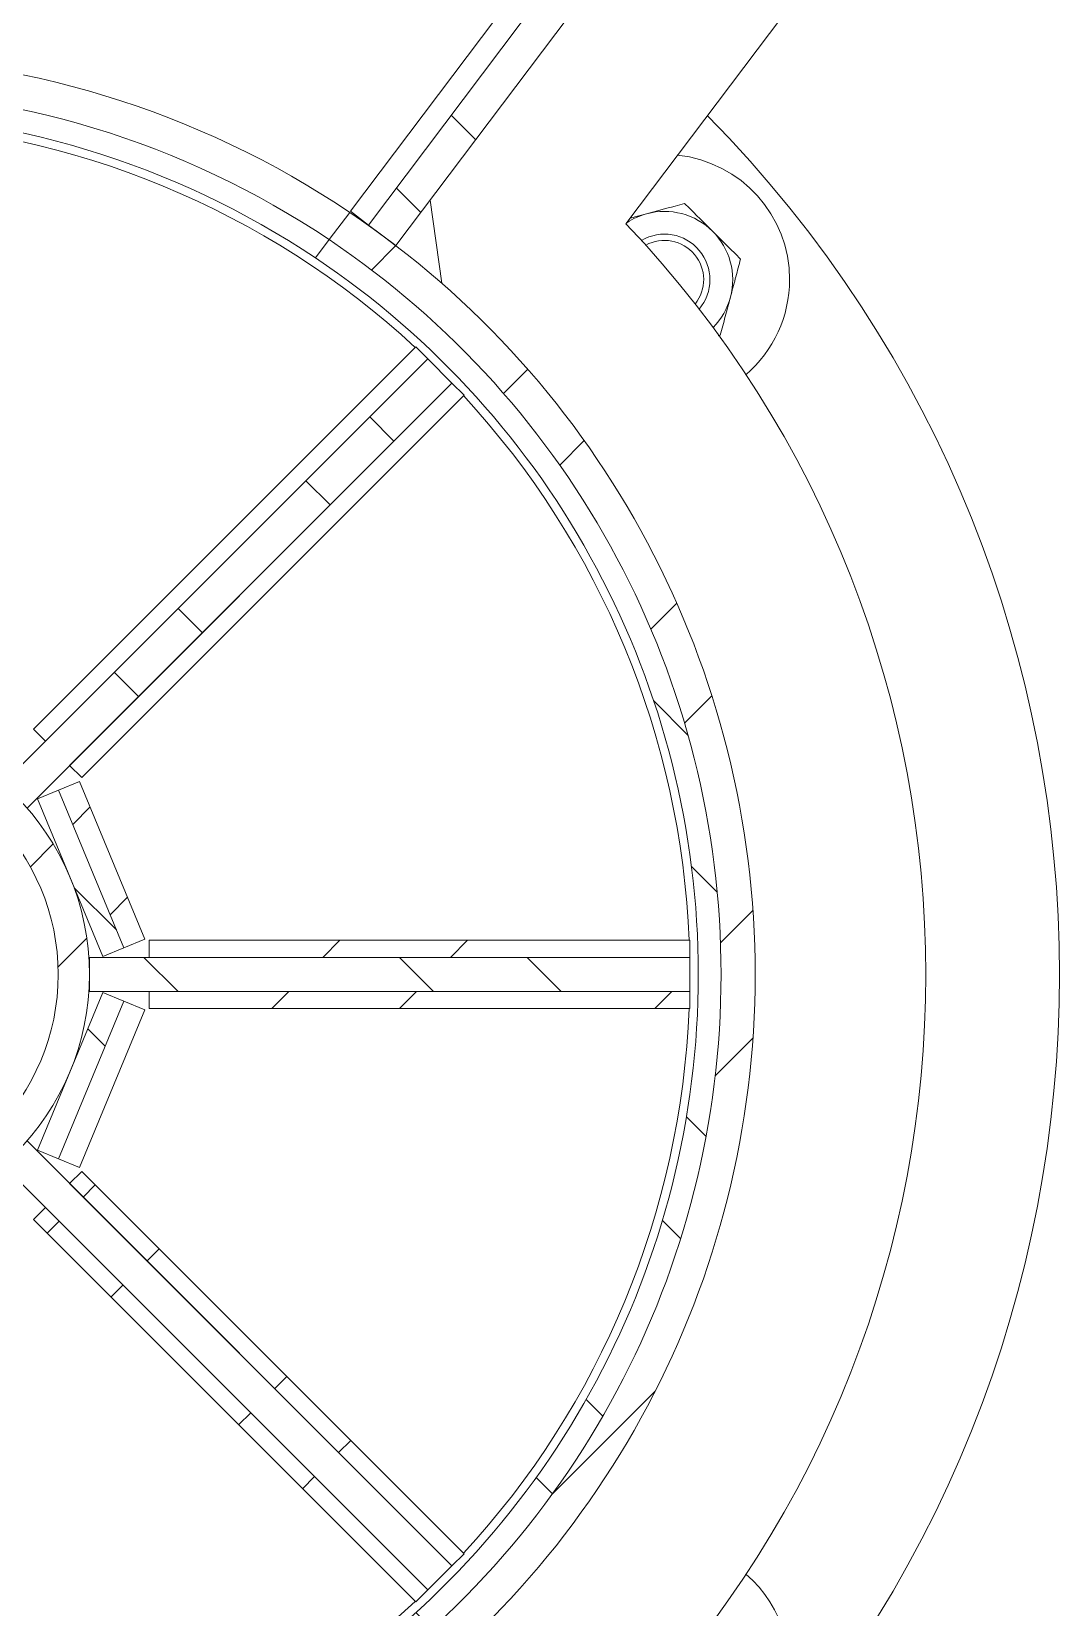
# Model space of a CAD drawing. Header units: millimetres. Extents: x -9396 to 24219, y -4763 to 12641.
# Drawn here: x 253.8 to 434.5, y -145.1 to 131.8 of the extents above; entities that cross this region are included whole.
import ezdxf

# ---------------------------------------------------------------- set-up
doc = ezdxf.new("R2010")
doc.units = ezdxf.units.MM
doc.header["$LTSCALE"] = 1000
doc.header["$MEASUREMENT"] = 0
doc.linetypes.add('SLD-Solid', pattern=[0])
pattern_1 = [(45, (-327.9870839296008, -1067.933942505969), (-33.66951135545394, 33.66951135545395), []), (45, (-305.5407333304948, -1067.933942505969), (-33.66951135545394, 33.66951135545395), [])]
pattern_2 = [(135.0000000000002, (-327.9870839296008, -1067.933942505969), (-33.66951135545383, -33.66951135545406), []), (135.0000000000002, (-327.9870839296009, -1045.487591906863), (-33.66951135545383, -33.66951135545406), [])]

msp = doc.modelspace()

# ---------------------------------------------------------------- hatches: boundary and pattern name
at = {"linetype": 'SLD-Solid', "lineweight": 0}
h = msp.add_hatch(dxfattribs=at)
h.set_pattern_fill('ANSI32', scale=4.999042477412902, style=0)
h.set_pattern_definition(pattern_1)
h.paths.add_polyline_path([(365.5436872826665, 174.0989042004699), (309.8909511660911, 100.2452289279611), (313.0848814370486, 97.83842983653517), (368.737617553624, 171.692105109044)], flags=0)
h = msp.add_hatch(dxfattribs=at)
h.set_pattern_fill('ANSI32', scale=4.999042477412902, angle=90.0000000000002, style=0)
h.set_pattern_definition(pattern_2)
h.paths.add_polyline_path([(317.8757768434846, 94.22823119939653), (373.5285129600601, 168.0819064719055), (368.737617553624, 171.692105109044), (313.0848814370486, 97.83842983653517)], flags=0)
h = msp.add_hatch(dxfattribs=at)
h.set_pattern_fill('ANSI32', scale=4.999042477412902, style=0)
h.set_pattern_definition(pattern_1)
edge = h.paths.add_edge_path(flags=0)
edge.add_line((306.1383243350971, -163.0059973998991), (309.7538220445026, -167.8039249127464))
edge.add_arc((219.5648257989762, -33.87033623774141), 161.4690720204368, 303.9557706056484, 416.0442293943532)
edge.add_line((309.7538220445026, 100.0632524372636), (306.1383243350971, 95.26532492441657))
edge.add_arc((219.5648257989762, -33.87033623774141), 155.4702210475413, -56.161808777002875, 56.16180877700128, ccw=False)
h = msp.add_hatch(dxfattribs=at)
h.set_pattern_fill('ANSI32', scale=4.999042477412902, angle=90.0000000000002, style=0)
h.set_pattern_definition(pattern_2)
edge = h.paths.add_edge_path(flags=0)
edge.add_line((303.7277588006514, -159.8070688902365), (306.138324335097, -163.0059973998991))
edge.add_arc((219.5648257989762, -33.87033623774141), 155.4702210475413, 303.8381912229987, 416.1618087770029)
edge.add_line((306.1383243350971, 95.26532492441652), (303.7277588006514, 92.06639641475375))
edge.add_arc((219.5648257989762, -33.87033623774141), 151.470987065611, -56.24537711609469, 56.245377116093096, ccw=False)
h = msp.add_hatch(dxfattribs=at)
h.set_pattern_fill('ANSI32', scale=4.999042477412902, style=0)
h.set_pattern_definition(pattern_1)
h.paths.add_polyline_path([(256.291988316894, 7.098654482438405), (323.4896167543932, 74.29628291993754), (321.3687026532623, 76.41719702106843), (254.171074215763, 9.219568583569298)], flags=0)
h = msp.add_hatch(dxfattribs=at)
h.set_pattern_fill('ANSI32', scale=4.999042477412902, angle=90.0000000000002, style=0)
h.set_pattern_definition(pattern_2)
h.paths.add_polyline_path([(248.8687889629401, -0.3245448715183556), (253.110617165202, -4.566373073780142), (327.7314449566596, 70.05445471767734), (323.4896167543976, 74.29628291993936)], flags=0)
h = msp.add_hatch(dxfattribs=at)
h.set_pattern_fill('ANSI32', scale=4.999042477412902, style=0)
h.set_pattern_definition(pattern_1)
h.paths.add_polyline_path([(327.7314449566551, 70.05445471767553), (260.5338165191559, 2.856826280176392), (262.6547306202868, 0.7359121790454992), (329.8523590577864, 67.9335406165444)], flags=0)
h = msp.add_hatch(dxfattribs=at)
h.set_pattern_fill('ANSI32', scale=4.999042477412902, style=0)
h.set_pattern_definition(pattern_1)
edge = h.paths.add_edge_path(flags=0)
edge.add_arc((219.5648257989762, -33.87033623774141), 44.44148762420071, 270.0000000000008, 450.0000000000008)
edge.add_line((219.5648257989762, 10.57115138645941), (219.5648257989762, 5.082202746259973))
edge.add_arc((219.5648257989762, -33.87033623774141), 38.95253898400134, -90.0000000000008, 89.9999999999992, ccw=False)
edge.add_line((219.5648257989762, -72.82287522174272), (219.5648257989762, -78.31182386194216))
h = msp.add_hatch(dxfattribs=at)
h.set_pattern_fill('ANSI32', scale=4.999042477412902, style=0)
h.set_pattern_definition(pattern_1)
h.paths.add_polyline_path([(258.5790648295724, -1.47733554615661), (270.0573692323438, -29.18841370837458), (273.7521796539728, -27.6579731213385), (262.2738752512014, 0.05310504087947265)], flags=0)
h = msp.add_hatch(dxfattribs=at)
h.set_pattern_fill('ANSI32', scale=4.999042477412902, angle=90.0000000000002, style=0)
h.set_pattern_definition(pattern_2)
h.paths.add_polyline_path([(266.3625588107147, -30.71885429541067), (270.0573692323438, -29.18841370837458), (258.5790648295724, -1.47733554615661), (254.8842544079433, -3.00777613319292)], flags=0)
h = msp.add_hatch(dxfattribs=at)
h.set_pattern_fill('ANSI32', scale=4.999042477412902, style=0)
h.set_pattern_definition(pattern_1)
h.paths.add_polyline_path([(274.5043026257441, -30.87091075129365), (369.5361001213635, -30.87091075129365), (369.5361001213635, -27.87148526484566), (274.5043026257441, -27.87148526484589)], flags=0)
h = msp.add_hatch(dxfattribs=at)
h.set_pattern_fill('ANSI32', scale=4.999042477412902, angle=90.0000000000002, style=0)
h.set_pattern_definition(pattern_2)
h.paths.add_polyline_path([(264.0063134231858, -30.87091075129365), (264.0063134231858, -36.86976172418895), (369.5361001213721, -36.86976172418917), (369.5361001213721, -30.87091075129365)], flags=0)
h = msp.add_hatch(dxfattribs=at)
h.set_pattern_fill('ANSI32', scale=4.999042477412902, angle=90.0000000000002, style=0)
h.set_pattern_definition(pattern_2)
h.paths.add_polyline_path([(254.884254407943, -64.73289634229025), (258.5790648295721, -66.26333692932644), (270.0573692323437, -38.5522587671087), (266.3625588107147, -37.02181818007239)], flags=0)
h = msp.add_hatch(dxfattribs=at)
h.set_pattern_fill('ANSI32', scale=4.999042477412902, style=0)
h.set_pattern_definition(pattern_1)
h.paths.add_polyline_path([(270.0573692323437, -38.5522587671087), (258.5790648295721, -66.26333692932644), (262.2738752512012, -67.79377751636264), (273.7521796539728, -40.08269935414501)], flags=0)
h = msp.add_hatch(dxfattribs=at)
h.set_pattern_fill('ANSI32', scale=4.999042477412902, style=0)
h.set_pattern_definition(pattern_1)
h.paths.add_polyline_path([(369.5361001213635, -36.86976172418895), (274.5043026257441, -36.86976172418917), (274.5043026257441, -39.86918721063694), (369.5361001213635, -39.86918721063716)], flags=0)
h = msp.add_hatch(dxfattribs=at)
h.set_pattern_fill('ANSI32', scale=4.999042477412902, angle=90.0000000000002, style=0)
h.set_pattern_definition(pattern_2)
h.paths.add_polyline_path([(253.1106171652082, -63.17429940170518), (248.8687889629463, -67.4161276039672), (323.4896167544039, -142.0369553954245), (327.7314449566659, -137.7951271931627)], flags=0)
h = msp.add_hatch(dxfattribs=at)
h.set_pattern_fill('ANSI32', scale=4.999042477412902, style=0)
h.set_pattern_definition(pattern_1)
h.paths.add_polyline_path([(260.5338165191559, -70.5974987556591), (327.7314449566552, -137.7951271931582), (329.8523590577861, -135.6742130920273), (262.6547306202868, -68.4765846545281)], flags=0)
h = msp.add_hatch(dxfattribs=at)
h.set_pattern_fill('ANSI32', scale=4.999042477412902, style=0)
h.set_pattern_definition(pattern_1)
h.paths.add_polyline_path([(323.4896167543932, -142.0369553954203), (256.291988316894, -74.83932695792112), (254.171074215763, -76.96024105905201), (321.3687026532619, -144.1578694965513)], flags=0)

# ---------------------------------------------------------------- linework, layer by layer
at = {"color": 7, "linetype": 'SLD-Solid', "lineweight": 15}
for p, q in [((365.5436872826665, 174.0989042004699), (309.8909511660911, 100.2452289279611)), ((368.737617553624, 171.692105109044), (313.0848814370486, 97.83842983653517)), ((358.3194070051173, 98.05908328704822), (413.3524555196075, 171.0904053361876)), ((317.8757768434846, 94.22823119939653), (373.5285129600601, 168.0819064719055)), ((309.7538220445026, 100.0632524372636), (306.1383243350971, 95.26532492441652)), ((309.8909511660911, 100.2452289279611), (313.0848814370486, 97.83842983653517)), ((323.8890010563093, 102.208049252268), (325.9412966599516, 87.60520725272863)), ((313.0848814370486, 97.83842983653517), (317.8757768434846, 94.22823119939653)), ((306.1383243350971, 95.26532492441652), (303.7277588006514, 92.06639641475385)), ((317.8720033277447, 94.22322357487428), (317.8757768434847, 94.2282311993963)), ((374.9071252480676, 78.46555174579703), (374.5341135815714, 78.36455481290955)), ((321.3687026532623, 76.41719702106843), (254.171074215763, 9.219568583569298)), ((323.4896167543932, 74.29628291993754), (321.3687026532623, 76.41719702106843)), ((323.4896167543976, 74.29628291993936), (248.8687889629401, -0.3245448715183556)), ((256.291988316894, 7.098654482438405), (323.4896167543932, 74.29628291993754)), ((327.7314449566596, 70.05445471767734), (323.4896167543976, 74.29628291993936)), ((253.110617165202, -4.566373073780142), (327.7314449566596, 70.05445471767734)), ((327.7314449566551, 70.05445471767553), (260.5338165191559, 2.856826280176392)), ((329.8523590577864, 67.9335406165444), (327.7314449566551, 70.05445471767553)), ((262.6547306202868, 0.7359121790454992), (329.8523590577864, 67.9335406165444)), ((254.171074215763, 9.219568583569298), (256.291988316894, 7.098654482438405)), ((260.5338165191559, 2.856826280176392), (262.6547306202868, 0.7359121790454992)), ((262.2738752512014, 0.05310504087947265), (258.5790648295724, -1.47733554615661)), ((273.7521796539728, -27.6579731213385), (262.2738752512014, 0.05310504087947265)), ((258.5790648295724, -1.47733554615661), (254.8842544079433, -3.00777613319292)), ((270.0573692323438, -29.18841370837458), (258.5790648295724, -1.47733554615661)), ((254.8842544079433, -3.00777613319292), (266.3625588107147, -30.71885429541067)), ((270.0573692323438, -29.18841370837458), (273.7521796539728, -27.6579731213385)), ((266.3625588107147, -30.71885429541067), (270.0573692323438, -29.18841370837458)), ((369.5361001213635, -27.87148526484566), (274.5043026257441, -27.87148526484589)), ((274.5043026257441, -27.87148526484589), (274.5043026257441, -30.87091075129365)), ((369.5361001213635, -30.87091075129365), (369.5361001213635, -27.87148526484566)), ((264.0063134231858, -30.87091075129365), (264.0063134231858, -36.86976172418895)), ((369.5361001213721, -30.87091075129365), (264.0063134231858, -30.87091075129365)), ((274.5043026257441, -30.87091075129365), (369.5361001213635, -30.87091075129365)), ((369.5361001213721, -36.86976172418917), (369.5361001213721, -30.87091075129365)), ((266.3625588107147, -37.02181818007239), (254.884254407943, -64.73289634229025)), ((258.5790648295721, -66.26333692932644), (270.0573692323437, -38.5522587671087)), ((264.0063134231858, -36.86976172418895), (369.5361001213721, -36.86976172418917)), ((270.0573692323437, -38.5522587671087), (266.3625588107147, -37.02181818007239)), ((273.7521796539728, -40.08269935414501), (270.0573692323437, -38.5522587671087)), ((274.5043026257441, -36.86976172418917), (274.5043026257441, -39.86918721063694)), ((369.5361001213635, -36.86976172418895), (274.5043026257441, -36.86976172418917)), ((369.5361001213635, -39.86918721063716), (369.5361001213635, -36.86976172418895)), ((262.2738752512012, -67.79377751636264), (273.7521796539728, -40.08269935414501)), ((274.5043026257441, -39.86918721063694), (369.5361001213635, -39.86918721063716)), ((327.7314449566659, -137.7951271931627), (253.1106171652082, -63.17429940170518)), ((254.884254407943, -64.73289634229025), (258.5790648295721, -66.26333692932644)), ((258.5790648295721, -66.26333692932644), (262.2738752512012, -67.79377751636264)), ((248.8687889629463, -67.4161276039672), (323.4896167544039, -142.0369553954245)), ((262.6547306202868, -68.4765846545281), (260.5338165191559, -70.5974987556591)), ((329.8523590577861, -135.6742130920273), (262.6547306202868, -68.4765846545281)), ((260.5338165191559, -70.5974987556591), (327.7314449566552, -137.7951271931582)), ((256.291988316894, -74.83932695792112), (254.171074215763, -76.96024105905201)), ((254.171074215763, -76.96024105905201), (321.3687026532619, -144.1578694965513)), ((323.4896167543932, -142.0369553954203), (256.291988316894, -74.83932695792112)), ((327.7314449566552, -137.7951271931582), (329.8523590577861, -135.6742130920273)), ((323.4896167544039, -142.0369553954245), (327.7314449566659, -137.7951271931627)), ((321.3687026532619, -144.1578694965513), (323.4896167543932, -142.0369553954203))]:
    msp.add_line(p, q, dxfattribs=at)
for centre, radius, start, end in [((219.5648257989762, -33.87033623774141), 161.4690720204367, 56.04422939435266, 90), ((219.5648257989762, -33.87033623774141), 155.4702210475414, 56.16180877700239, 90), ((219.5648257989762, -33.87033623774141), 151.470987065611, 56.24537711609369, 90), ((219.5648257989762, -33.87033623774141), 214.9588265287549, 315.4041473225587, 44.59585267744124), ((219.5648257989762, -33.87033623774141), 149.9712743223871, 47.29244277595478, 87.70755722404375), ((365.0853968070173, 88.23592122381001), 21.99578690061679, 0, 83.95934345591537), ((219.5648257989762, -33.87033623774141), 161.4690720204368, 303.9557706056484, 56.04422939435266), ((365.0853968070152, 88.23592122381274), 11.99770194579085, 105.1501955070827, 123.582494701947), ((365.0853968070152, 88.23592122381274), 11.9977019457908, 45.15019550708298, 105.1501955070827), ((219.5648257989762, -33.87033623774141), 191.4633268849144, 316.4443783747927, 43.55562162520966), ((219.5648257989762, -33.87033623774141), 155.4702210475414, 303.8381912229985, 56.16180877700239), ((365.0853968070164, 88.23592122381092), 7.998467963860774, 319.6243344368955, 120.3756655631061), ((365.0853968070164, 88.23592122381092), 6.897178906086552, 321.5453176859604, 118.4546823140379), ((365.0853968070152, 88.23592122381274), 11.99770194579108, 345.1501955070822, 45.15019550708298), ((219.5648257989762, -33.87033623774141), 151.470987065611, 303.7546228839063, 56.24537711609369), ((365.0853968070173, 88.23592122381001), 21.99578690061673, 310.604838092682, 0), ((365.0853968070152, 88.23592122381274), 11.99770194579108, 315.3888444002376, 345.1501955070822), ((219.5648257989762, -33.87033623774141), 149.9712743223871, 2.292442775956264, 42.70755722404478), ((219.5648257989762, -33.87033623774141), 44.44148762420078, 270.0000000000008, 90), ((219.5648257989762, -33.87033623774141), 38.95253898400134, 270.0000000000008, 90), ((219.5648257989762, -33.87033623774141), 149.9712743223872, 317.2924427759563, 357.7075572240437), ((365.0853968070173, -155.9765936992929), 21.99578690061673, 276.0406565440855, 49.39516190731799), ((219.5648257989762, -33.87033623774141), 149.971274322387, 272.2924427759571, 312.7075572240453)]:
    msp.add_arc(centre, radius, start, end, dxfattribs=at)
for points, knots in [([(361.9497945623866, 99.81663150183613), (361.3399405404881, 99.65150694608315), (360.3624638210163, 99.38684457891645), (359.4106762578002, 99.12913782795044), (359.0527150864128, 99.03221597898414)], [0, 0, 0, 0, 0.6239064417084145, 0.9999999999999999, 0.9999999999999999, 0.9999999999999999, 0.9999999999999999]), ([(368.6359207588105, 101.626972301844), (368.0746088479616, 101.4749910463477), (365.8951913394935, 100.8848902435916), (363.630908391459, 100.2718112075156), (361.9497945623866, 99.81663150183613)], [0, 0, 0, 0, 0.2575513451038278, 0.9999999999999999, 0.9999999999999999, 0.9999999999999999, 0.9999999999999999]), ([(373.5467849793367, 96.74178756283595), (373.4303674995909, 96.85759628200799), (372.548850120623, 97.73450410383452), (370.8868077842019, 99.38785542711685), (369.3907858920064, 100.8760544464317), (368.6359207588105, 101.626972301844)], [0, 0, 0, 0, 0.07009855952479017, 0.530788835119856, 1, 1, 1, 1]), ([(378.457649199863, 91.85660282382833), (377.6601032611004, 92.64997830189918), (376.0503886181759, 94.25127555929544), (374.3863582500877, 95.90660451859526), (373.5467849793367, 96.74178756283595)], [0, 0, 0, 0, 0.4954579634770077, 1, 1, 1, 1]), ([(376.6823872239652, 85.16107728481256), (376.7244717768752, 85.31980213930274), (377.0431375378698, 86.52167249427998), (377.6439606170026, 88.78771904142695), (378.1847678275186, 90.8274115143438), (378.457649199863, 91.85660282382833)], [0, 0, 0, 0, 0.07009855952477241, 0.5307888351198425, 1, 1, 1, 1]), ([(374.9071252480676, 78.46555174579703), (375.1954355974352, 79.55293452848582), (375.7773423798882, 81.74763693080035), (376.3788841262184, 84.01639398188331), (376.6823872239652, 85.16107728481256)], [0, 0, 0, 0, 0.4954579634770077, 1, 1, 1, 1])]:
    msp.add_open_spline(points, degree=3, knots=knots, dxfattribs=at)

doc.saveas('drawing.dxf')
